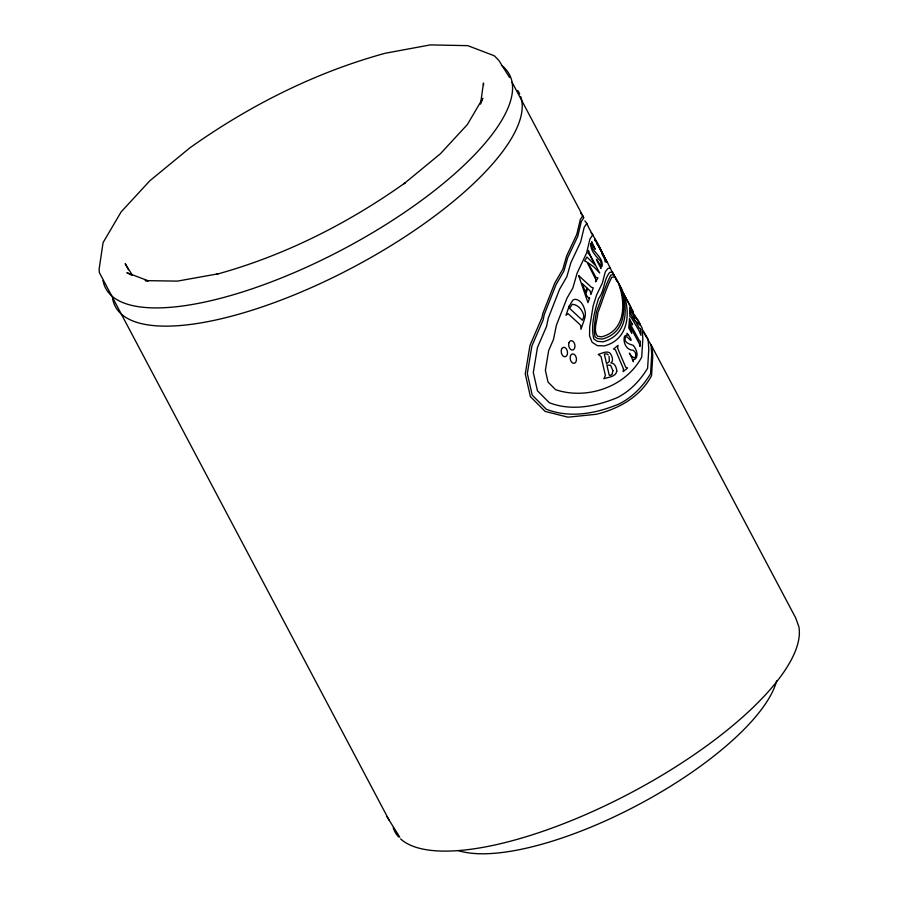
<?xml version="1.0" encoding="UTF-8"?>
<svg xmlns="http://www.w3.org/2000/svg" width="898" height="898" viewBox="0 0 898 898"><rect width="100%" height="100%" fill="white"/><g stroke="black" fill="none" stroke-linecap="round" stroke-linejoin="round"><path stroke-width="1.35" d="M606.756 262.104L606.981 261.52L605.23 261.969C602.266 248.095 592.354 236.365 586.809 223.434L584.867 220.897M606.981 261.52L613.648 274.945M512.085 82.302L582.813 215.879L580.344 219.471L576.763 234.423L566.649 255.885L562.844 269.142L554.683 283.263L542.819 313.514L541.977 317.611L529.977 345.416L525.263 373.916L530.392 396.602L545.108 411.396L567.974 417.177L596.171 414.292C618.789 408.882 640.308 396.815 651.555 375.678L652.745 356.214L652.094 346.729L645.539 335.448M586.809 223.434L584.194 227.261L580.692 241.854L570.847 262.755L566.851 276.696L559.622 289.178L548.251 318.195L546.59 326.322L537.453 347.492L533.311 372.49L537.453 390.787L549.318 402.731C571.465 411.34 595.857 406.468 617.094 397.724C630.127 391.124 640.061 380.617 647.615 368.247L648.783 349.243L648.087 339.175L642.339 329.443M610.359 267.907L607.856 268.558L605.308 271.78L602.423 282.892L596.541 295.105L593.118 305.96L589.705 327.007L589.537 335.897L592.119 342.25L597.271 345.618L604.287 345.91C633.842 338.4 631.114 300.37 616.724 280.513M131.714 275.248L126.887 272.689L148.282 280.838L145.207 280.614L177.434 281.119L218.012 273.834L216.104 274.429C284.071 255.807 347.739 223.636 405.077 182.878L403.999 183.731L440.469 153.693L467.353 124.564L482.821 98.297L480.542 104.078L483.461 83.02L483.595 85.22M608.283 354.968L606.88 353.879L604.332 354.081L606.554 363.656L609.349 361.479L609.069 356.45M580.658 213.062L582.813 215.879M582.443 215.991L583.835 217.821L581.332 221.469L577.773 236.331L567.727 257.647L563.877 271.084L555.952 284.778L544.21 314.715L543.167 319.845L531.897 345.943L527.328 373.546L532.211 395.109L546.197 409.174C569.972 418.603 596.227 413.495 619.059 403.977C632.495 397.219 642.811 386.555 650.545 373.77L651.724 354.418L651.061 344.798M591.187 232.638L592.815 234.771L589.964 238.935L586.596 253L577.145 273.071L572.845 288.034L567.042 298.057L556.401 325.211L553.505 339.377L548.644 350.624L545.378 370.346L548.038 382.077L555.638 389.721C587.023 400.138 625.682 387.027 641.711 357.101L642.845 338.804L642.092 327.837L634.527 314.917M509.514 77.453L498.873 60.469L494.327 55.788L467.791 45.652L430.344 44.9L385.163 53.263C314.895 72.513 249.072 105.784 189.792 147.912L149.82 180.79L121.151 211.872L103.079 242.606L99.117 269.209L99.319 272.521L389.126 820.177M132.365 275.136L125.17 263.653L128.448 269.838M386.623 816.159L399.756 837.138M632.372 310.607L634.976 317.252L637.76 319.666L640.05 323.987L640.139 325.132L635.447 321.035L639.342 328.275L640.409 328.466L640.947 335.324L638.86 330.228L630.957 317.061L629.891 316.871L629.7 307.195L633.101 311.774L632.226 309.72M595.453 241.012L595.172 239.272L600.616 249.509M622.46 291.637L621.831 290.638L622.393 291.861M595.037 239.631L600.807 250.16L596.699 243.167M622.09 290.918L620.439 288.213L620.641 288.83M643.507 331.934L645.718 335.942M596.452 242.617L597.136 243.818M618.52 283.487C625.76 302.368 625.928 330.733 601.593 336.829L597.563 336.211C592.714 330.543 597.597 319.733 597.821 312.785C602.569 300.875 606.049 288.337 611.796 277.213L615.108 276.887C628.252 297.002 632.529 333.91 603.074 341.801L597.406 341.363L593.87 339.062C590.514 325.895 594.611 311.314 598.573 298.462C604.724 290.649 603.546 279.985 609.641 272.476L612.391 271.757L614.355 276.012M622.954 292.411L631.575 308.441M601.929 254.022L602.401 254.864M623.695 293.848L626.108 298.316M594.981 239.788L595.408 240.664M606.577 261.127L606.902 261.733M602.928 255.818L603.478 256.828M606.375 260.835L601.312 251.126L606.936 261.632M614.872 277.022L616.612 280.154M615.601 278.604L616.904 281.04M652.094 346.729L795.718 617.981L798.883 626.815A227.093 76.173 -27.9 0 1 632.607 791.89A227.093 76.173 -27.9 0 1 400.598 838.912M626.939 299.91L629.846 305.5M599.572 248.117L606.172 260.925M615.68 278.414L613.862 274.541L610.831 275.08C604.994 286.339 601.469 299.045 596.654 311.101C595.172 319.497 593.387 328.567 595.048 336.93L597.496 338.535L602.255 339.062C626.434 332.675 626.041 307.644 620.933 287.888M630.654 307.105L631.238 308.261M520.717 96.557A228.429 76.622 -27.9 0 1 336.705 275.697A228.429 76.622 -27.9 0 1 112.643 298.697M517.764 90.53A228.429 76.622 -27.9 0 1 519.717 94.054M398.633 836.958A227.093 76.173 -27.9 0 1 393.201 827.765M776.647 680.819A189.265 63.489 -27.9 0 1 639.455 804.148A189.265 63.489 -27.9 0 1 458.541 850.642M501.432 65.307A228.429 76.622 -27.9 0 1 348.312 246.467A228.429 76.622 -27.9 0 1 103.001 280.468M612.907 370.627L612.144 374.208L610.595 375.342L609.237 375.207L606.88 365.059L610.606 365.306L612.907 370.627M590.615 244.054C590.839 251.103 595.969 256.312 600.459 260.925C605.353 276.348 588.864 244.974 600.998 268.423L600.661 266.515L602.075 266.392C603.624 256.929 592.68 252.697 591.378 244.716L592.747 245.356L595.217 249.195L591.726 241.719L592.231 243.65L591.165 243.291L590.615 244.054M595.711 279.3L595.621 281.871L597.967 277.897L595.89 277.381L588.01 262.732L594.027 267.043L599.684 273.037L589.84 254.392L588.56 250.497L588.145 253.55L589.593 254.662L595.172 265.146L586.933 257.053L584.587 261.026L586.888 261.879L595.711 279.3M636.009 355.193L635.021 357.752C628.723 357.213 627.029 345.303 633.326 361.726L633.483 359.481L635.256 359.088C639.028 355.395 636.188 348.75 633.213 345.348C629.52 344.102 623.1 342.576 625.513 337.154L627.006 336.817C637.591 348.2 624.132 327.95 627.545 334.752L626.658 335.403A8.318 3.749 72.5 0 0 624.402 336.772C622.83 342.632 626.58 350.411 633.348 350.287L635.29 352.454L636.009 355.193M629.498 318.835L628.768 327.893L631.765 333.427L629.666 325.761L639.241 343.507L639.993 346.448L640.42 341.173L639.477 340.982L629.868 323.347C630.037 317.802 636.177 332.496 629.498 318.835M583.868 316.59L582.375 320.227L569.534 308.317L572.295 304.299C578.267 304.512 583.285 310.899 583.868 316.59M623.504 368.943L623.111 371.649L627.601 367.978L625.738 367.215L618.453 350.231L617.633 348.076L618.026 345.371L613.536 349.041L615.399 349.816L623.504 368.943M616.803 371.042C615.893 377.025 608.238 377.07 603.894 378.743L605.387 375.454L601.391 358.055L600.975 356.461L598.236 354.429C602.289 353.217 609.349 349.232 611.426 355.428C612.503 357.707 613.435 361.254 610.842 362.904C614.928 362.893 616.499 367.686 616.803 371.042M569.152 306.162L565.987 315.288L568.052 313.638L579.378 324.066L580.714 325.503L580.939 329.341L584.104 320.216A16.534 10.742 79.8 0 0 585.384 312.931C584.598 307.587 581.915 300.707 576.056 299.382A10.338 6.713 79.8 0 0 572.868 300.168L569.152 306.162M578.615 275.551L587.966 302.671L589.638 298.024L589.312 297.507L588.908 298.259L586.854 296.003L585.911 293.556L587.685 288.628L590.199 291.008L590.873 294.6L593.297 287.843L591.501 287.338L578.615 275.551M586.922 287.932L585.395 292.153L582.095 283.431L586.922 287.932M630.385 310.495L630.093 312.863L634.931 320.945L633.685 315.669L630.385 310.495M568.995 342.666A4.759 3.087 79.8 0 0 572.015 350.085A4.759 3.087 79.8 0 0 574.451 343.429A4.759 3.087 79.8 0 0 568.995 342.666M561.531 349.311A4.759 3.087 79.8 0 0 564.55 356.742A4.759 3.087 79.8 0 0 566.997 350.074A4.759 3.087 79.8 0 0 561.531 349.311M570.488 355.9A4.759 3.087 79.8 0 0 573.508 363.32A4.759 3.087 79.8 0 0 575.944 356.652A4.759 3.087 79.8 0 0 570.488 355.9"/></g></svg>
